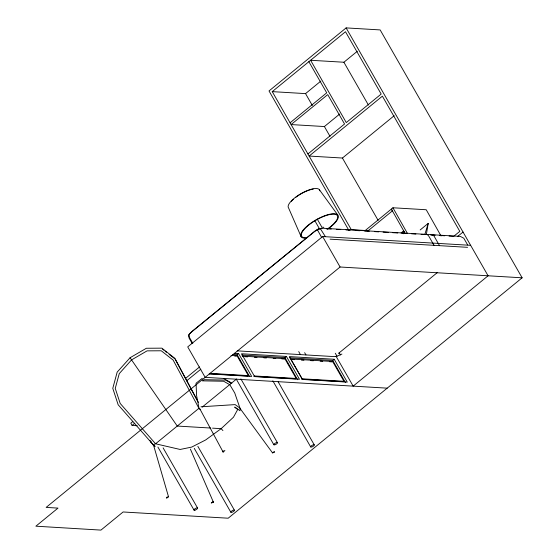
<?xml version="1.0" encoding="UTF-8"?>
<svg xmlns="http://www.w3.org/2000/svg" width="558" height="558" viewBox="0 0 558 558"><rect width="100%" height="100%" fill="white"/><g stroke="black" fill="none" stroke-linecap="round" stroke-linejoin="round"><path stroke-width="0.84" d="M320.899 228.424L319.023 228.641L317.307 229.652L321.854 237.771M426.396 234.374L428.174 223.409L420.167 229.959M424.847 234.451L428.174 223.409M198.46 402.444L174.891 358.362L161.876 348.164L146.37 348.255L130.07 357.741L117.166 372.137L112.779 388.319L118.157 404.759L154.413 446.107M223.137 452.071L224.937 450.55L222.747 451.283L223.137 452.071L199.346 407.94M522.128 277.807L340.087 267.003L46.154 507.403L57.99 508.108L35.872 526.194L100.942 530.1L123.109 511.972L228.187 518.208L522.128 277.807L380.158 29.923L346.12 27.9L269.019 90.954L348.931 230.482M365.804 230.524L351.289 229.659L272.241 91.631L345.486 31.729L381.17 94.051L346.288 122.579L310.597 60.264L343.895 62.238L357.315 51.266M272.241 91.631L305.54 93.611L320.857 81.084M290.083 122.795L326.709 92.837L308.86 61.68M307.932 153.952L344.551 124.002L327.727 94.616L291.102 124.567L324.4 126.547L339.717 114.02M453.8 236.229L459.82 231.368L382.383 96.157L309.139 156.059L342.438 158.033L394.178 115.715M470.645 245.332L322.643 236.543L187.725 346.895L205.17 377.348L387.203 388.159M364.73 230.921L392.93 207.771L426.228 209.745L441.078 236.02M132.825 421.52L130.802 423.173L132.093 425.426L137.226 425.733M185.389 378.526L199.541 366.955M367.743 231.047L392.4 210.875L391.388 209.117L404.717 232.672L403.392 233.76M132.093 425.426L134.785 423.222M186.679 380.779L200.831 369.208M232.826 354.518L237.15 354.769L238.594 353.591L251.679 376.434L209.285 373.916M209.278 373.714L247.878 376.008L248.359 375.611L237.024 355.816L234.827 356.109M242.458 356.555L242.946 356.164L284.824 358.648L296.165 378.45L295.684 378.84L253.799 376.357M401.042 233.021L403.706 230.838M402.004 233.042L403.999 231.41L404.717 232.672M155.563 443.791L198.934 408.323L173.161 360.112L161.248 350.78L147.082 350.863L131.555 359.889L119.273 373.602L115.255 388.389L120.179 403.434L155.563 443.791L180.136 449.462L191.715 447.084L205.679 439.941L221.142 428.663L233.488 417.196L237.708 409.474L234.423 407.089M202.177 407.124L236.543 379.015M241.83 355.048L284.95 357.608L286.4 356.429L299.479 379.273L254.636 376.608L241.551 353.765L286.4 356.429M284.824 358.648L284.343 359.045L281.783 358.892M301.606 379.196L302.087 378.798L343.965 381.288L332.631 361.486L290.746 359.003L302.087 378.798M338.42 353.472L437.591 272.367M289.637 357.887L332.756 360.447L334.2 359.261L347.285 382.111L302.443 379.447L289.358 356.604L334.2 359.261M332.631 361.486L332.149 361.884L329.583 361.73M343.965 381.288L343.484 381.679L302.457 379.245M272.534 452.901L274.403 451.38L274.599 452.266L272.534 452.901L240.086 408.484L234.744 392.992L229.819 384.727L223.605 381.233L202.38 380.856M457.658 236.404L463.042 232.058M168.509 496.753L166.598 498.266L166.382 497.387L168.509 496.753L153.596 445.354L150.604 441.762L151.399 442.299M202.282 378.31L196.053 383.234L196.59 395.594L198.746 406.789M155.229 443.715L153.227 445.193L155.298 446.33M317.356 229.247L191.666 331.696L188.897 334.681L188.932 336.551L192.81 343.31M237.199 350.849L333.942 356.59L336.997 356.234L341.921 354.065M203.028 380.472L204.326 379.705L225.578 380.082L231.849 383.604M213.456 502.277L211.273 503.016L213.107 501.502L213.456 502.277L190.397 449.12M430.825 234.848L432.394 234.744L433.95 235.894L439.544 245.66M200.964 406.796L235.134 404.606L240.149 408.254L240.003 410.744L235.197 407.249M319.023 228.641L323.026 228.257L460.308 236.404L463.789 238.203L467.66 244.962M322.852 227.05L323.786 227.42M326.946 228.787L331.264 229.038M336.446 229.345L340.764 229.603M345.946 229.91L350.264 230.168M355.446 230.475L359.764 230.733M364.946 231.04L369.263 231.298M374.446 231.605L378.763 231.863M383.081 232.114L388.263 232.421M392.581 232.679L397.763 232.986M402.081 233.244L406.405 233.502M411.581 233.809L415.905 234.067M421.088 234.374L426.898 234.423L428.453 235.567L434.047 245.339M430.902 234.953L435.226 235.211M439.551 235.469L444.74 235.776M449.064 236.034L453.389 236.292M330.085 239.166L467.548 247.327M234.269 353.333L238.594 353.591M231.019 355.46L237.024 355.816M245.025 356.708L247.592 356.862M254.427 357.266L256.994 357.42M263.829 357.824L266.396 357.978M273.232 358.382L275.798 358.536M291.974 359.498L294.54 359.652M301.376 360.056L303.943 360.21M310.778 360.614L313.345 360.768M320.18 361.172L322.747 361.326M209.759 373.323L248.359 375.611M254.281 375.959L296.165 378.45M210.812 428.049L177.249 426.054L130.07 357.741M212.535 428.153L221.142 428.663L222.928 430.581M224.002 378.694L231.117 382.69M198.46 408.351L200.364 409.481M162.573 349.196L163.885 350.222M165.196 351.254L166.507 352.279M169.137 354.337L174.382 358.445M319.329 189.636L337.834 215.088M150.081 440.471L151.016 441.776M346.12 27.9L488.09 275.791L353.165 386.136L336.146 356.423M343.895 62.238L368.406 105.037M305.54 93.611L312.341 105.483M324.4 126.547L330.008 136.34M342.438 158.033L378.136 220.375M317.251 219.106L321.931 227.28M325.307 236.515L320.285 228.571L314.677 231.291L190.348 332.973L188.897 334.681L189.057 338.022L192.071 343.282M314.768 220.577L319.455 228.759M322.643 236.543L340.087 267.003M339.166 352.726L340.457 354.979M335.274 353.235L336.997 356.234M332.756 360.447L345.416 382.551M304.654 352.677L305.944 354.93M298.725 351.596L300.441 354.602M284.95 357.608L297.616 379.719M278.163 381.825L314.293 444.928A2.065 0.684 -29.8 0 1 311.796 446.972A2.065 0.684 -29.8 0 1 311.378 445.856A2.065 0.684 -29.8 0 1 314.293 444.928M272.827 380.807L310.68 446.909M237.15 354.769L249.391 376.141M240.875 378.882L277.445 442.731A2.065 0.684 -29.8 0 1 274.975 444.782A2.065 0.684 -29.8 0 1 274.508 443.687A2.065 0.684 -29.8 0 1 277.445 442.731M236.411 379.384L273.839 444.733M197.874 446.372L234.437 510.221A2.065 0.684 -29.8 0 1 231.968 512.272A2.065 0.684 -29.8 0 1 231.5 511.184A2.065 0.684 -29.8 0 1 234.437 510.221M194.268 448.381L230.838 512.23M163.11 447.858L197.532 507.954M157.907 447.028L194.044 510.124M392.93 207.771L407.354 233.293M175.038 358.961L197.204 400.421M301.208 236.85L288.563 207.925A17.912 5.922 -29.8 0 1 301.878 193.152A17.912 5.922 -29.8 0 1 319.762 190.815M306.565 238.14A21.323 7.045 -29.8 0 1 307.43 225.802A21.323 7.045 -29.8 0 1 335.253 213.833A21.323 7.045 -29.8 0 1 327.985 228.926M306.984 237.75A20.632 6.822 -29.8 0 1 308.023 225.641A20.632 6.822 -29.8 0 1 335.023 214.279A20.632 6.822 -29.8 0 1 327.023 229.31M291.332 201.319A17.333 5.726 -29.8 0 1 293.41 199.269M295.949 197.19A17.333 5.726 -29.8 0 1 301.313 193.689M301.948 193.333A17.333 5.726 -29.8 0 1 307.521 190.717M308.288 190.424A17.333 5.726 -29.8 0 1 313.261 189.043M319.943 229.136A1.444 0.474 -29.8 0 1 320.069 228.975M321.945 227.943A1.444 0.474 -29.8 0 1 322.133 227.936M194.937 510.145A2.065 0.684 -29.8 0 0 197.609 508.115A2.065 0.684 -29.8 0 0 194.819 508.861A2.065 0.684 -29.8 0 0 194.937 510.145"/></g></svg>
